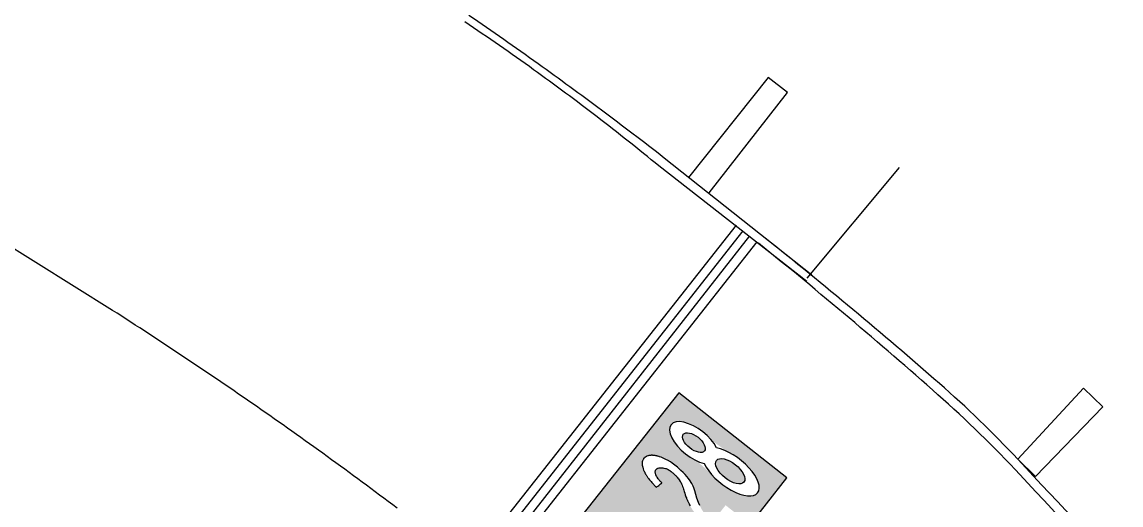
# Model space of a CAD drawing. Extents: x 71210 to 87171, y -11349 to 219.
# Drawn here: x 83993.5 to 84373.3, y -2591.1 to -2424.2 of the extents above; entities that cross this region are included whole.
import ezdxf

# ---------------------------------------------------------------- set-up
doc = ezdxf.new("R2010")
doc.units = 0
doc.layers.add('建築', color=7, linetype='Continuous')

msp = doc.modelspace()

# ---------------------------------------------------------------- hatches: boundary and pattern name
at = {"layer": '建築', "ltscale": 1000}
h = msp.add_hatch(color=256, dxfattribs=at)
h.paths.add_polyline_path([(84207.69, -2645.47), (84257.84, -2581.74), (84220.48, -2552.35), (84170.3, -2615.73)])
edge = h.paths.add_edge_path(flags=0)
edge.add_ellipse((84225.72, -2569.55), major_axis=(3.65, -2.87), ratio=0.501182, start_angle=0, end_angle=360)
edge = h.paths.add_edge_path(flags=0)
edge.add_ellipse((84238.28, -2579.43), major_axis=(4.75, -3.73), ratio=0.475938, start_angle=0, end_angle=360)
h.paths.add_polyline_path([(84212.12, -2606.56), (84219.24, -2597.5), (84215.67, -2594.69), (84208.54, -2603.75)], flags=16)
h.paths.add_polyline_path([(84212.8, -2584.93), (84213.04, -2584.74), (84213.29, -2584.55), (84213.58, -2584.33), (84213.73, -2584.22), (84213.83, -2584.14), (84213.93, -2584.07), (84214.07, -2583.95), (84214.17, -2583.88), (84214.22, -2583.84), (84214.42, -2583.69), (84214.51, -2583.62), (84214.56, -2583.58), (84214.61, -2583.54), (84214.6, -2583.47), (84214.36, -2583.22), (84214.11, -2582.96), (84213.93, -2582.74), (84213.74, -2582.52), (84213.55, -2582.28), (84213.36, -2582.02), (84212.97, -2581.43), (84212.83, -2581.2), (84212.7, -2580.93), (84212.62, -2580.77), (84212.55, -2580.59), (84212.47, -2580.36), (84212.37, -2579.5), (84212.4, -2579.33), (84212.48, -2579.11), (84212.66, -2578.84), (84212.9, -2578.59), (84213.1, -2578.46), (84213.2, -2578.41), (84213.4, -2578.33), (84213.71, -2578.25), (84213.92, -2578.23), (84214.14, -2578.21), (84214.4, -2578.21), (84214.56, -2578.22), (84214.73, -2578.23), (84214.94, -2578.26), (84215.32, -2578.32), (84215.49, -2578.36), (84215.87, -2578.46), (84216.1, -2578.52), (84216.32, -2578.59), (84216.6, -2578.73), (84216.83, -2578.87), (84217.12, -2579.05), (84217.35, -2579.2), (84217.53, -2579.32), (84217.82, -2579.53), (84218.06, -2579.71), (84218.23, -2579.85), (84218.41, -2579.99), (84218.65, -2580.19), (84218.83, -2580.35), (84219.01, -2580.51), (84219.13, -2580.63), (84219.37, -2580.87), (84219.55, -2581.06), (84219.74, -2581.26), (84219.86, -2581.4), (84219.92, -2581.47), (84220.17, -2581.78), (84220.36, -2582.03), (84220.62, -2582.39), (84221.01, -2582.99), (84221.15, -2583.21), (84221.42, -2583.74), (84221.64, -2584.25), (84221.8, -2584.66), (84221.96, -2585.12), (84222.13, -2585.64), (84222.22, -2585.92), (84222.39, -2586.47), (84222.56, -2587.02), (84222.73, -2587.53), (84222.97, -2588.22), (84223.13, -2588.64), (84223.21, -2588.84), (84223.28, -2589.03), (84223.36, -2589.21), (84223.51, -2589.55), (84223.58, -2589.72), (84223.65, -2589.88), (84223.72, -2590.03), (84223.8, -2590.18), (84223.94, -2590.47), (84224.08, -2590.75), (84224.21, -2591.01), (84224.42, -2591.38), (84224.69, -2591.85), (84224.89, -2592.17), (84225.22, -2592.69), (84225.61, -2593.26), (84225.67, -2593.35), (84225.93, -2593.7), (84226.05, -2593.87), (84226.62, -2594.6), (84227.12, -2595.2), (84227.49, -2595.63), (84227.74, -2595.9), (84227.92, -2596.1), (84228.23, -2596.43), (84228.47, -2596.69), (84228.6, -2596.81), (84228.78, -2597), (84228.96, -2597.18), (84229.02, -2597.24), (84229.26, -2597.48), (84229.44, -2597.65), (84229.62, -2597.83), (84229.81, -2598), (84229.99, -2598.16), (84230.17, -2598.33), (84230.47, -2598.6), (84230.59, -2598.71), (84230.65, -2598.76), (84235.33, -2602.6), (84235.38, -2602.59), (84235.42, -2602.54), (84241.41, -2594.93), (84241.41, -2594.91), (84236.69, -2591.19), (84236.64, -2591.22), (84232.09, -2597.01), (84232.04, -2597.04), (84231.98, -2596.98), (84231.92, -2596.92), (84231.86, -2596.86), (84231.5, -2596.5), (84231.25, -2596.25), (84230.76, -2595.73), (84230.46, -2595.38), (84230.21, -2595.1), (84230.02, -2594.87), (84229.64, -2594.4), (84229.13, -2593.7), (84228.94, -2593.42), (84228.74, -2593.12), (84228.48, -2592.69), (84227.93, -2591.69), (84227.72, -2591.26), (84227.27, -2590.2), (84226.78, -2588.76), (84226.05, -2586.22), (84225.72, -2585.22), (84225.49, -2584.65), (84224.99, -2583.64), (84224.79, -2583.3), (84224.4, -2582.71), (84223.83, -2581.97), (84223.27, -2581.29), (84222.65, -2580.58), (84222.04, -2579.92), (84221.25, -2579.14), (84220.77, -2578.69), (84220.05, -2578.07), (84219.58, -2577.68), (84219.1, -2577.31), (84218.23, -2576.67), (84217.59, -2576.24), (84216.61, -2575.65), (84216.27, -2575.46), (84215.81, -2575.23), (84215.13, -2574.91), (84214.62, -2574.69), (84214.4, -2574.61), (84213.84, -2574.41), (84213.67, -2574.36), (84213.62, -2574.34), (84213.56, -2574.32), (84213.29, -2574.24), (84213.23, -2574.23), (84213.07, -2574.19), (84212.96, -2574.16), (84212.79, -2574.12), (84212.57, -2574.08), (84212.52, -2574.07), (84212.3, -2574.03), (84212.03, -2573.99), (84211.87, -2573.97), (84211.65, -2573.95), (84211.54, -2573.95), (84211.38, -2573.94), (84211.22, -2573.94), (84210.95, -2573.94), (84210.79, -2573.95), (84210.69, -2573.96), (84210.53, -2573.98), (84210.32, -2574.01), (84210.11, -2574.05), (84209.96, -2574.09), (84209.8, -2574.14), (84209.75, -2574.15), (84209.49, -2574.25), (84209.39, -2574.29), (84209.29, -2574.34), (84209.19, -2574.4), (84209.04, -2574.48), (84208.94, -2574.55), (84208.79, -2574.66), (84208.7, -2574.74), (84208.6, -2574.83), (84208.5, -2574.92), (84208.46, -2574.97), (84208.36, -2575.09), (84208.27, -2575.22), (84208.14, -2575.45), (84208.06, -2575.64), (84207.98, -2575.86), (84207.9, -2576.16), (84207.85, -2576.61), (84207.87, -2577.22), (84207.89, -2577.37), (84208.02, -2578.04), (84208.2, -2578.61), (84208.35, -2579.02), (84208.43, -2579.2), (84208.5, -2579.36), (84208.57, -2579.52), (84208.71, -2579.8), (84208.78, -2579.94), (84208.92, -2580.19), (84208.99, -2580.31), (84209.05, -2580.43), (84209.19, -2580.65), (84209.32, -2580.87), (84209.45, -2581.07), (84209.58, -2581.27), (84209.71, -2581.45), (84209.84, -2581.64), (84209.97, -2581.81), (84210.03, -2581.9), (84210.16, -2582.07), (84210.41, -2582.39), (84210.6, -2582.63), (84210.79, -2582.85), (84210.91, -2583), (84211.22, -2583.35), (84211.34, -2583.49), (84211.59, -2583.75), (84211.65, -2583.82), (84211.89, -2584.07), (84212.02, -2584.19), (84212.26, -2584.44), (84212.38, -2584.56), (84212.62, -2584.79), (84212.74, -2584.9)], flags=16)
h.paths.add_polyline_path([(84208.93, -2635.46), (84207.64, -2637.74), (84182.64, -2617.91), (84181.85, -2619.27), (84177.62, -2615.58), (84176.37, -2612.88), (84177.89, -2610.5)], flags=16)
edge = h.paths.add_edge_path(flags=0)
edge.add_arc((84195.14, -2601.58), 6.65, 202.8308, 219.6463)
edge.add_line((84190.03, -2605.82), (84210.08, -2622.3))
edge.add_arc((84213.93, -2614.09), 9.07, 244.8545, 252.3184)
edge.add_arc((84213.88, -2614.27), 8.88, 252.3184, 259.8443)
edge.add_arc((84214.8, -2609.11), 14.12, 259.8443, 275.4436)
edge.add_arc((84216.1, -2622.75), 0.42, 275.4436, 315.0369)
edge.add_arc((84216.21, -2622.86), 0.268, 315.0369, 356.5465)
edge.add_arc((84213.38, -2622.68), 3.1, 356.5465, 384.5246)
edge.add_arc((84210.02, -2624.22), 6.79, 24.5246, 33.4134)
edge.add_arc((84180.04, -2644), 42.71, 33.4134, 37.388)
edge.add_arc((84164.88, -2655.58), 61.79, 37.388, 50.751)
edge.add_arc((84177.56, -2640.06), 41.74, 50.751, 66.893)
edge.add_arc((84179.46, -2635.62), 36.92, 66.893, 70.2351)
edge.add_arc((84188.04, -2611.72), 11.53, 70.2351, 75.8785)
edge.add_arc((84189.3, -2606.75), 6.4, 75.8785, 96.9886)
edge.add_arc((84199.58, -2601.19), 11.09, 175.9247, 185.8259)
edge.add_arc((84194.96, -2601.66), 6.45, 185.8259, 202.8308)
edge = h.paths.add_edge_path(flags=16)
edge.add_ellipse((84225.86, -2569.65), major_axis=(-8, 6.29), ratio=0.474004, start_angle=225.6432, end_angle=494.3568)
edge.add_ellipse((84238.47, -2579.58), major_axis=(-9.28, 7.3), ratio=0.44711, start_angle=400.8108, end_angle=679.1892)
edge = h.paths.add_edge_path(flags=16)
edge.add_arc((84195.14, -2601.58), 8.85, 202.8308, 219.6463)
edge.add_line((84188.33, -2607.23), (84209.15, -2624.29))
edge.add_arc((84213.93, -2614.09), 11.27, 244.8545, 252.3184)
edge.add_arc((84213.88, -2614.27), 11.08, 252.3184, 259.8443)
edge.add_arc((84214.8, -2609.11), 16.32, 259.8443, 275.4436)
edge.add_arc((84216.1, -2622.75), 2.62, 275.4436, 315.0369)
edge.add_arc((84216.21, -2622.86), 2.47, 315.0369, 356.5465)
edge.add_arc((84213.38, -2622.68), 5.3, 356.5465, 384.5246)
edge.add_arc((84210.02, -2624.22), 8.99, 24.5246, 33.4134)
edge.add_arc((84180.04, -2644), 44.91, 33.4134, 37.388)
edge.add_arc((84164.88, -2655.58), 63.99, 37.388, 50.751)
edge.add_arc((84177.56, -2640.06), 43.94, 50.751, 66.893)
edge.add_arc((84179.46, -2635.62), 39.12, 66.893, 70.2351)
edge.add_arc((84188.04, -2611.72), 13.73, 70.2351, 75.8785)
edge.add_arc((84189.3, -2606.75), 8.6, 75.8785, 97.9361)
edge.add_arc((84188.41, -2600.37), 2.16, 97.9361, 142.815)
edge.add_arc((84188.04, -2600.09), 1.7, 142.815, 174.591)
edge.add_arc((84199.58, -2601.19), 13.29, 174.591, 185.8259)
edge.add_arc((84194.96, -2601.66), 8.65, 185.8259, 202.8308)

# ---------------------------------------------------------------- linework, layer by layer
for p, q in [((84024.82, -2523.88, -12.65), (83718.56, -2332.63, -12.65)), ((84251.37, -2443.36, -12.65), (84223.91, -2477.94, -12.65)), ((84258.02, -2448.65, -12.65), (84251.37, -2443.36, -12.65)), ((84231, -2483.28, -12.65), (84258.02, -2448.65, -12.65)), ((84266.45, -2511.72, -12.65), (84215.46, -2471.23, -12.65)), ((84264.76, -2513.92, -12.65), (84213.65, -2473.97, -12.65)), ((84296.69, -2474.47, -12.65), (84264.81, -2512.73, -12.65)), ((84056.24, -2728.12, -12.65), (84240.48, -2494.44, -12.65)), ((84058.98, -2729.98, -12.65), (84242.75, -2496.38, -12.65)), ((84061.5, -2732.09, -12.65), (84245.07, -2498.07, -12.65)), ((84063.53, -2734.06, -12.65), (84247.56, -2500.14, -12.65)), ((84220.48, -2552.35, -12.65), (84170.3, -2615.73, -12.65)), ((84257.84, -2581.74, -12.65), (84220.48, -2552.35, -12.65)), ((84360.36, -2550.75, -12.65), (84337.66, -2575.3, -12.65)), ((84367.06, -2557.24, -12.65), (84360.36, -2550.75, -12.65)), ((84343.74, -2581.25, -12.65), (84367.06, -2557.24, -12.65)), ((84208.27, -2575.22, -12.65), (84208.14, -2575.45, -12.65)), ((84208.36, -2575.09, -12.65), (84208.27, -2575.22, -12.65)), ((84208.46, -2574.97, -12.65), (84208.36, -2575.09, -12.65)), ((84208.5, -2574.92, -12.65), (84208.46, -2574.97, -12.65)), ((84208.6, -2574.83, -12.65), (84208.5, -2574.92, -12.65)), ((84208.7, -2574.74, -12.65), (84208.6, -2574.83, -12.65)), ((84208.79, -2574.66, -12.65), (84208.7, -2574.74, -12.65)), ((84208.94, -2574.55, -12.65), (84208.79, -2574.66, -12.65)), ((84209.04, -2574.48, -12.65), (84208.94, -2574.55, -12.65)), ((84209.19, -2574.4, -12.65), (84209.04, -2574.48, -12.65)), ((84209.29, -2574.34, -12.65), (84209.19, -2574.4, -12.65)), ((84209.39, -2574.29, -12.65), (84209.29, -2574.34, -12.65)), ((84209.49, -2574.25, -12.65), (84209.39, -2574.29, -12.65)), ((84209.75, -2574.15, -12.65), (84209.49, -2574.25, -12.65)), ((84209.8, -2574.14, -12.65), (84209.75, -2574.15, -12.65)), ((84209.96, -2574.09, -12.65), (84209.8, -2574.14, -12.65)), ((84210.11, -2574.05, -12.65), (84209.96, -2574.09, -12.65)), ((84210.32, -2574.01, -12.65), (84210.11, -2574.05, -12.65)), ((84210.53, -2573.98, -12.65), (84210.32, -2574.01, -12.65)), ((84210.69, -2573.96, -12.65), (84210.53, -2573.98, -12.65)), ((84210.79, -2573.95, -12.65), (84210.69, -2573.96, -12.65)), ((84210.95, -2573.94, -12.65), (84210.79, -2573.95, -12.65)), ((84211.22, -2573.94, -12.65), (84210.95, -2573.94, -12.65)), ((84211.38, -2573.94, -12.65), (84211.22, -2573.94, -12.65)), ((84211.54, -2573.95, -12.65), (84211.38, -2573.94, -12.65)), ((84211.65, -2573.95, -12.65), (84211.54, -2573.95, -12.65)), ((84211.87, -2573.97, -12.65), (84211.65, -2573.95, -12.65)), ((84212.03, -2573.99, -12.65), (84211.87, -2573.97, -12.65)), ((84212.3, -2574.03, -12.65), (84212.03, -2573.99, -12.65)), ((84212.52, -2574.07, -12.65), (84212.3, -2574.03, -12.65)), ((84212.57, -2574.08, -12.65), (84212.52, -2574.07, -12.65)), ((84212.79, -2574.12, -12.65), (84212.57, -2574.08, -12.65)), ((84212.96, -2574.16, -12.65), (84212.79, -2574.12, -12.65)), ((84213.07, -2574.19, -12.65), (84212.96, -2574.16, -12.65)), ((84213.23, -2574.23, -12.65), (84213.07, -2574.19, -12.65)), ((84213.29, -2574.24, -12.65), (84213.23, -2574.23, -12.65)), ((84213.56, -2574.32, -12.65), (84213.29, -2574.24, -12.65)), ((84213.62, -2574.34, -12.65), (84213.56, -2574.32, -12.65)), ((84213.67, -2574.36, -12.65), (84213.62, -2574.34, -12.65)), ((84213.84, -2574.41, -12.65), (84213.67, -2574.36, -12.65)), ((84214.4, -2574.61, -12.65), (84213.84, -2574.41, -12.65)), ((84214.62, -2574.69, -12.65), (84214.4, -2574.61, -12.65)), ((84215.13, -2574.91, -12.65), (84214.62, -2574.69, -12.65)), ((84215.81, -2575.23, -12.65), (84215.13, -2574.91, -12.65)), ((84216.27, -2575.46, -12.65), (84215.81, -2575.23, -12.65)), ((84207.9, -2576.16, -12.65), (84207.85, -2576.61, -12.65)), ((84207.85, -2576.61, -12.65), (84207.87, -2577.22, -12.65)), ((84207.87, -2577.22, -12.65), (84207.89, -2577.37, -12.65)), ((84207.89, -2577.37, -12.65), (84208.02, -2578.04, -12.65)), ((84207.98, -2575.86, -12.65), (84207.9, -2576.16, -12.65)), ((84208.06, -2575.64, -12.65), (84207.98, -2575.86, -12.65)), ((84208.02, -2578.04, -12.65), (84208.2, -2578.61, -12.65)), ((84208.14, -2575.45, -12.65), (84208.06, -2575.64, -12.65)), ((84208.2, -2578.61, -12.65), (84208.35, -2579.02, -12.65)), ((84208.35, -2579.02, -12.65), (84208.43, -2579.2, -12.65)), ((84212.48, -2579.11, -12.65), (84212.66, -2578.84, -12.65)), ((84212.66, -2578.84, -12.65), (84212.9, -2578.59, -12.65)), ((84212.9, -2578.59, -12.65), (84213.1, -2578.46, -12.65)), ((84213.1, -2578.46, -12.65), (84213.2, -2578.41, -12.65)), ((84213.2, -2578.41, -12.65), (84213.4, -2578.33, -12.65)), ((84213.4, -2578.33, -12.65), (84213.71, -2578.25, -12.65)), ((84213.71, -2578.25, -12.65), (84213.92, -2578.23, -12.65)), ((84213.92, -2578.23, -12.65), (84214.14, -2578.21, -12.65)), ((84214.14, -2578.21, -12.65), (84214.4, -2578.21, -12.65)), ((84214.4, -2578.21, -12.65), (84214.56, -2578.22, -12.65)), ((84214.56, -2578.22, -12.65), (84214.73, -2578.23, -12.65)), ((84214.73, -2578.23, -12.65), (84214.94, -2578.26, -12.65)), ((84214.94, -2578.26, -12.65), (84215.32, -2578.32, -12.65)), ((84215.32, -2578.32, -12.65), (84215.49, -2578.36, -12.65)), ((84215.49, -2578.36, -12.65), (84215.87, -2578.46, -12.65)), ((84215.87, -2578.46, -12.65), (84216.1, -2578.52, -12.65)), ((84216.1, -2578.52, -12.65), (84216.32, -2578.59, -12.65)), ((84216.61, -2575.65, -12.65), (84216.27, -2575.46, -12.65)), ((84216.32, -2578.59, -12.65), (84216.6, -2578.73, -12.65)), ((84216.6, -2578.73, -12.65), (84216.83, -2578.87, -12.65)), ((84217.59, -2576.24, -12.65), (84216.61, -2575.65, -12.65)), ((84216.83, -2578.87, -12.65), (84217.12, -2579.05, -12.65)), ((84217.12, -2579.05, -12.65), (84217.35, -2579.2, -12.65)), ((84218.23, -2576.67, -12.65), (84217.59, -2576.24, -12.65)), ((84219.1, -2577.31, -12.65), (84218.23, -2576.67, -12.65)), ((84219.58, -2577.68, -12.65), (84219.1, -2577.31, -12.65)), ((84220.05, -2578.07, -12.65), (84219.58, -2577.68, -12.65)), ((84220.77, -2578.69, -12.65), (84220.05, -2578.07, -12.65)), ((84221.25, -2579.14, -12.65), (84220.77, -2578.69, -12.65)), ((84337.66, -2575.3, -12.65), (84343.74, -2581.25, -12.65)), ((84207.69, -2645.47, -12.65), (84257.84, -2581.74, -12.65)), ((84208.43, -2579.2, -12.65), (84208.5, -2579.36, -12.65)), ((84208.5, -2579.36, -12.65), (84208.57, -2579.52, -12.65)), ((84208.57, -2579.52, -12.65), (84208.71, -2579.8, -12.65)), ((84208.71, -2579.8, -12.65), (84208.78, -2579.94, -12.65)), ((84208.78, -2579.94, -12.65), (84208.92, -2580.19, -12.65)), ((84208.92, -2580.19, -12.65), (84208.99, -2580.31, -12.65)), ((84208.99, -2580.31, -12.65), (84209.05, -2580.43, -12.65)), ((84209.05, -2580.43, -12.65), (84209.19, -2580.65, -12.65)), ((84209.19, -2580.65, -12.65), (84209.32, -2580.87, -12.65)), ((84209.32, -2580.87, -12.65), (84209.45, -2581.07, -12.65)), ((84209.45, -2581.07, -12.65), (84209.58, -2581.27, -12.65)), ((84209.58, -2581.27, -12.65), (84209.71, -2581.45, -12.65)), ((84209.71, -2581.45, -12.65), (84209.84, -2581.64, -12.65)), ((84209.84, -2581.64, -12.65), (84209.97, -2581.81, -12.65)), ((84209.97, -2581.81, -12.65), (84210.03, -2581.9, -12.65)), ((84210.03, -2581.9, -12.65), (84210.16, -2582.07, -12.65)), ((84210.16, -2582.07, -12.65), (84210.41, -2582.39, -12.65)), ((84210.41, -2582.39, -12.65), (84210.6, -2582.63, -12.65)), ((84210.6, -2582.63, -12.65), (84210.79, -2582.85, -12.65)), ((84210.79, -2582.85, -12.65), (84210.91, -2583, -12.65)), ((84212.37, -2579.5, -12.65), (84212.4, -2579.33, -12.65)), ((84212.47, -2580.36, -12.65), (84212.37, -2579.5, -12.65)), ((84212.4, -2579.33, -12.65), (84212.48, -2579.11, -12.65)), ((84212.55, -2580.59, -12.65), (84212.47, -2580.36, -12.65)), ((84212.62, -2580.77, -12.65), (84212.55, -2580.59, -12.65)), ((84212.7, -2580.93, -12.65), (84212.62, -2580.77, -12.65)), ((84212.83, -2581.2, -12.65), (84212.7, -2580.93, -12.65)), ((84212.97, -2581.43, -12.65), (84212.83, -2581.2, -12.65)), ((84213.36, -2582.02, -12.65), (84212.97, -2581.43, -12.65)), ((84213.55, -2582.28, -12.65), (84213.36, -2582.02, -12.65)), ((84213.74, -2582.52, -12.65), (84213.55, -2582.28, -12.65)), ((84213.93, -2582.74, -12.65), (84213.74, -2582.52, -12.65)), ((84214.11, -2582.96, -12.65), (84213.93, -2582.74, -12.65)), ((84217.35, -2579.2, -12.65), (84217.53, -2579.32, -12.65)), ((84217.53, -2579.32, -12.65), (84217.82, -2579.53, -12.65)), ((84217.82, -2579.53, -12.65), (84218.06, -2579.71, -12.65)), ((84218.06, -2579.71, -12.65), (84218.23, -2579.85, -12.65)), ((84218.23, -2579.85, -12.65), (84218.41, -2579.99, -12.65)), ((84218.41, -2579.99, -12.65), (84218.65, -2580.19, -12.65)), ((84218.65, -2580.19, -12.65), (84218.83, -2580.35, -12.65)), ((84218.83, -2580.35, -12.65), (84219.01, -2580.51, -12.65)), ((84219.01, -2580.51, -12.65), (84219.13, -2580.63, -12.65)), ((84219.13, -2580.63, -12.65), (84219.37, -2580.87, -12.65)), ((84219.37, -2580.87, -12.65), (84219.55, -2581.06, -12.65)), ((84219.55, -2581.06, -12.65), (84219.74, -2581.26, -12.65)), ((84219.74, -2581.26, -12.65), (84219.86, -2581.4, -12.65)), ((84219.86, -2581.4, -12.65), (84219.92, -2581.47, -12.65)), ((84219.92, -2581.47, -12.65), (84220.17, -2581.78, -12.65)), ((84220.17, -2581.78, -12.65), (84220.36, -2582.03, -12.65)), ((84220.36, -2582.03, -12.65), (84220.62, -2582.39, -12.65)), ((84220.62, -2582.39, -12.65), (84221.01, -2582.99, -12.65)), ((84222.04, -2579.92, -12.65), (84221.25, -2579.14, -12.65)), ((84222.65, -2580.58, -12.65), (84222.04, -2579.92, -12.65)), ((84223.27, -2581.29, -12.65), (84222.65, -2580.58, -12.65)), ((84223.83, -2581.97, -12.65), (84223.27, -2581.29, -12.65)), ((84224.4, -2582.71, -12.65), (84223.83, -2581.97, -12.65)), ((84224.79, -2583.3, -12.65), (84224.4, -2582.71, -12.65)), ((84210.91, -2583, -12.65), (84211.22, -2583.35, -12.65)), ((84211.22, -2583.35, -12.65), (84211.34, -2583.49, -12.65)), ((84211.34, -2583.49, -12.65), (84211.59, -2583.75, -12.65)), ((84211.59, -2583.75, -12.65), (84211.65, -2583.82, -12.65)), ((84211.65, -2583.82, -12.65), (84211.89, -2584.07, -12.65)), ((84211.89, -2584.07, -12.65), (84212.02, -2584.19, -12.65)), ((84212.02, -2584.19, -12.65), (84212.26, -2584.44, -12.65)), ((84212.26, -2584.44, -12.65), (84212.38, -2584.56, -12.65)), ((84212.38, -2584.56, -12.65), (84212.62, -2584.79, -12.65)), ((84212.62, -2584.79, -12.65), (84212.74, -2584.9, -12.65)), ((84212.74, -2584.9, -12.65), (84212.8, -2584.93, -12.65)), ((84212.8, -2584.93, -12.65), (84213.04, -2584.74, -12.65)), ((84212.8, -2584.93, -12.65), (84212.8, -2584.93, -12.65)), ((84213.04, -2584.74, -12.65), (84213.29, -2584.55, -12.65)), ((84213.29, -2584.55, -12.65), (84213.58, -2584.33, -12.65)), ((84213.58, -2584.33, -12.65), (84213.73, -2584.22, -12.65)), ((84213.73, -2584.22, -12.65), (84213.83, -2584.14, -12.65)), ((84213.83, -2584.14, -12.65), (84213.93, -2584.07, -12.65)), ((84213.93, -2584.07, -12.65), (84214.07, -2583.95, -12.65)), ((84214.07, -2583.95, -12.65), (84214.17, -2583.88, -12.65)), ((84214.36, -2583.22, -12.65), (84214.11, -2582.96, -12.65)), ((84214.17, -2583.88, -12.65), (84214.22, -2583.84, -12.65)), ((84214.22, -2583.84, -12.65), (84214.42, -2583.69, -12.65)), ((84214.6, -2583.47, -12.65), (84214.36, -2583.22, -12.65)), ((84214.42, -2583.69, -12.65), (84214.51, -2583.62, -12.65)), ((84214.51, -2583.62, -12.65), (84214.56, -2583.58, -12.65)), ((84214.56, -2583.58, -12.65), (84214.61, -2583.54, -12.65)), ((84214.61, -2583.54, -12.65), (84214.6, -2583.47, -12.65)), ((84221.01, -2582.99, -12.65), (84221.15, -2583.21, -12.65)), ((84221.15, -2583.21, -12.65), (84221.42, -2583.74, -12.65)), ((84221.42, -2583.74, -12.65), (84221.64, -2584.25, -12.65)), ((84221.64, -2584.25, -12.65), (84221.8, -2584.66, -12.65)), ((84221.8, -2584.66, -12.65), (84221.96, -2585.12, -12.65)), ((84221.96, -2585.12, -12.65), (84222.13, -2585.64, -12.65)), ((84222.13, -2585.64, -12.65), (84222.22, -2585.92, -12.65)), ((84222.22, -2585.92, -12.65), (84222.39, -2586.47, -12.65)), ((84222.39, -2586.47, -12.65), (84222.56, -2587.02, -12.65)), ((84224.99, -2583.64, -12.65), (84224.79, -2583.3, -12.65)), ((84225.49, -2584.65, -12.65), (84224.99, -2583.64, -12.65)), ((84225.72, -2585.22, -12.65), (84225.49, -2584.65, -12.65)), ((84226.05, -2586.22, -12.65), (84225.72, -2585.22, -12.65)), ((84226.78, -2588.76, -12.65), (84226.05, -2586.22, -12.65)), ((84222.56, -2587.02, -12.65), (84222.73, -2587.53, -12.65)), ((84222.73, -2587.53, -12.65), (84222.97, -2588.22, -12.65)), ((84222.97, -2588.22, -12.65), (84223.13, -2588.64, -12.65)), ((84223.13, -2588.64, -12.65), (84223.21, -2588.84, -12.65)), ((84223.21, -2588.84, -12.65), (84223.28, -2589.03, -12.65)), ((84223.28, -2589.03, -12.65), (84223.36, -2589.21, -12.65)), ((84223.36, -2589.21, -12.65), (84223.51, -2589.55, -12.65)), ((84223.51, -2589.55, -12.65), (84223.58, -2589.72, -12.65)), ((84223.58, -2589.72, -12.65), (84223.65, -2589.88, -12.65)), ((84223.65, -2589.88, -12.65), (84223.72, -2590.03, -12.65)), ((84223.72, -2590.03, -12.65), (84223.8, -2590.18, -12.65)), ((84223.8, -2590.18, -12.65), (84223.94, -2590.47, -12.65)), ((84223.94, -2590.47, -12.65), (84224.08, -2590.75, -12.65)), ((84227.27, -2590.2, -12.65), (84226.78, -2588.76, -12.65)), ((84227.72, -2591.26, -12.65), (84227.27, -2590.2, -12.65)), ((84224.08, -2590.75, -12.65), (84224.21, -2591.01, -12.65)), ((84224.21, -2591.01, -12.65), (84224.21, -2591.01, -12.65)), ((84224.21, -2591.01, -12.65), (84224.42, -2591.38, -12.65))]:
    msp.add_line(p, q, dxfattribs=at)
for centre, radius, start, end in [((83359.93, -3571.91, -12.65), 1394.07, 54.37836, 55.57698), ((83658.95, -3151.76, -12.65), 875.84, 54.27722, 56.16687), ((83658.95, -3151.76, -12.65), 875.84, 52.49025, 54.27722), ((83359.93, -3571.91, -12.65), 1394.07, 53.26075, 54.37836), ((83658.95, -3151.76, -12.65), 875.84, 50.70327, 52.49025), ((83359.93, -3571.91, -12.65), 1394.07, 52.14313, 53.26075), ((83217.35, -3798.28, -12.65), 1659.97, 48.80944, 51.52262), ((83170.11, -3841.23, -12.65), 1720.19, 48.49423, 51.19771), ((83180.05, -3845.01, -12.65), 1568.13, 56.31259, 57.40386), ((83180.05, -3845.01, -12.65), 1568.13, 55.22133, 56.31259), ((84059.17, -2836.36, -12.65), 381.72, 43.1497, 48.8094), ((84039.1, -2859.21, -12.65), 408.9, 42.9475, 48.4942), ((83180.05, -3845.01, -12.65), 1568.13, 54.12577, 55.22133), ((83180.05, -3845.01, -12.65), 1568.13, 53.03021, 54.12577), ((74836.48, -11481.84, -12.65), 13023.01, 42.585116, 43.149743), ((73892.59, -12303.63, -12.65), 14270.67, 42.429946, 42.947546)]:
    msp.add_arc(centre, radius, start, end, dxfattribs=at)
for centre, major_axis, ratio, start_param, end_param in [((84225.86, -2569.65, -12.65), (-8, 6.29), 0.474004, 3.938216, 8.628154), ((84238.47, -2579.58, -12.65), (-9.28, 7.3), 0.44711, 6.995468, 11.854088)]:
    msp.add_ellipse(centre, major_axis=major_axis, ratio=ratio, start_param=start_param, end_param=end_param, dxfattribs=at)
for centre, major_axis, ratio in [((84225.72, -2569.55, -12.65), (3.65, -2.87), 0.501182), ((84238.28, -2579.43, -12.65), (4.75, -3.73), 0.475938)]:
    msp.add_ellipse(centre, major_axis=major_axis, ratio=ratio, dxfattribs=at)

doc.saveas('drawing.dxf')
